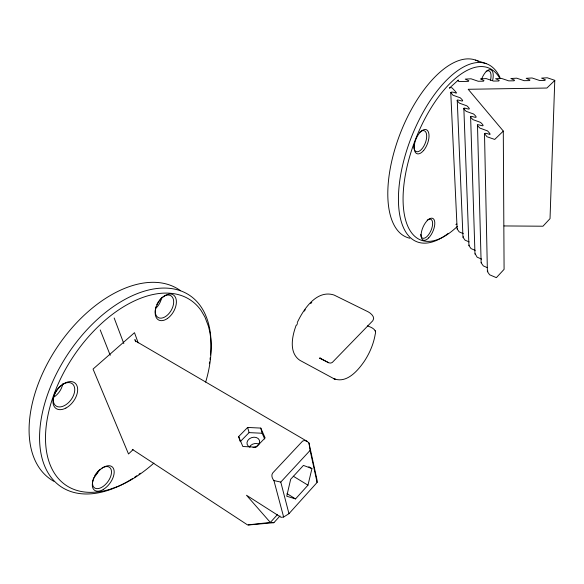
<?xml version="1.0" encoding="UTF-8"?>
<svg xmlns="http://www.w3.org/2000/svg" width="584" height="584" viewBox="0 0 584 584"><rect width="100%" height="100%" fill="white"/><g stroke="black" fill="none" stroke-linecap="round" stroke-linejoin="round"><path stroke-width="0.88" d="M504.029 225.942L542.967 226.212L550.026 218.642L554.778 80.322L547.274 77.781L541.572 78.11L545.419 79.818L544.821 80.41L539.558 80.475L532.046 77.979L526.177 78.314L529.98 80.015L529.374 80.607L524.133 80.672L516.694 78.183L510.839 78.511L514.599 80.212L513.986 80.804L508.766 80.869L501.401 78.387L495.575 78.716L499.225 80.358L498.787 80.993L493.473 81.066L486.18 78.585L480.369 78.913L483.975 80.555L483.53 81.191L478.238 81.264L471.018 78.789L465.222 79.117L468.791 80.753L468.448 81.366L459.623 81.505A1.672 0.964 -3.8 0 1 458.221 81.03A1.672 0.964 -3.8 0 1 458.331 80.052L449.388 88.14A1.679 0.978 -4.1 0 1 450.906 87.644A1.679 0.978 -4.1 0 1 452.293 88.14C461.185 97.389 453.461 90.542 450.746 92.418L457.133 228.943L459.17 231.863L463.229 233.6M296.19 325.2C292.153 335.975 288.547 352.546 299.811 360.284L333.865 378.68C346.779 383.856 358.072 370.402 364.547 360.941C369.701 352.955 373.548 344.02 375.154 334.617C377.337 329.529 371.037 327.113 367.38 325.916M554.8 80.439L546.901 88.031L468.2 89.286L503.291 131.035L504.087 269.348L496.364 277.656L489.618 274.779L487.399 271.589L484.501 133.568C486.552 132.042 493.976 137.787 487.582 130.925L479.924 128.108C470.886 119.61 489.604 130.882 480.552 122.399L472.996 119.647C464.127 111.391 482.53 122.282 473.661 114.041L466.207 111.347C457.498 103.244 475.602 113.931 466.893 105.843L459.542 103.207C450.987 95.17 468.835 105.828 460.265 97.805L453.001 95.228L450.768 92.484M487.399 271.589L487.954 271.1M503.291 131.108L494.692 139.437L486.99 136.744L484.501 133.568M311.944 468.594L303.439 465.411L290.671 479.281L286.737 496.21L295.526 498.918L307.965 485.173L311.944 468.594L308.812 466.726M297.256 322.616C303.549 309.118 316.732 289.343 334.063 295.037L368.219 311.863C371.088 313.396 375.556 317.309 372.796 320.747L332.296 362.445L330.821 363.073L329.004 362.876L319.601 358.211L320.149 357.89M279.984 515.957L273.903 522.68L270.341 522.432L246.499 495.247L281.065 517.314L283.634 517.023L288.963 513.686L317.097 482.457L317.032 480.011L308.958 442.942L306.899 441.205L135.729 341.122L135.05 340.027M277.612 514.424L270.341 522.432L247.587 524.928L132.261 449.337M288.963 513.686L280.78 482.085L310.104 450.403L308.958 442.942M240.17 441.716L249.091 432.613L262.15 433.255L264.676 438.964M238.666 436.576L247.645 427.451L260.778 428.087L265.121 437.891L256.157 447.176L242.842 446.497L238.666 436.576L239.914 440.862M133.079 449.629L128.517 453.98L93.046 369.066L134.495 332.69L138.189 342.874M475.15 253.748L477.121 257.164L481.61 259.121M319.82 358.167L320.178 358.233M481.479 262.326L481.158 262.837L483.318 265.895L487.1 267.552M469.273 245.134L468.945 245.638L471.032 248.587L475.194 250.383M463.419 236.732L463.002 237.25L465.046 240.155L469.156 241.922M457.571 228.505L457.133 228.943M273.903 522.68L248.309 525.009M306.899 441.205L304.352 440.482L302.57 441.124L272.794 472.887C270.91 475.164 272.21 478.573 273.925 480.566L280.78 482.085M475.522 60.079L486.282 63.656M320.331 358.233L328.631 362.708M293.307 476.23L307.965 485.173M287.029 493.626L295.526 498.918M100.214 329.931L110.23 355.284M114.165 317.988L123.823 343.589M134.882 339.501L135.671 341.735M457.243 100.346L462.981 237.184M375.22 330.705L375.439 331.435M247.645 427.451L249.091 432.613M273.925 480.566L283.634 517.023M260.778 428.087L262.15 433.255M310.104 450.403L317.097 482.457M463.857 108.427L468.93 245.565M470.609 116.669L474.982 254.091M477.486 124.998L481.136 262.763M249.558 446.753A6.417 5.052 -17.8 0 1 258.785 444.103M249.937 447.154A6.46 5.059 -17.6 0 1 249.412 438.781A6.46 5.059 -17.6 0 1 259.347 440.146A6.46 5.059 -17.6 0 1 253.003 447.578M102.017 468.054A12.731 7.139 -53.4 0 1 111.471 473.047A12.731 7.139 -53.4 0 1 100.039 488.114A12.731 7.139 -53.4 0 1 92.98 479.975M93.163 479.354A12.731 7.139 -53.4 0 1 93.878 477.464M94.834 475.573A12.731 7.139 -53.4 0 1 96.886 472.587M97.345 472.033A12.731 7.139 -53.4 0 1 100.397 469.149M55.765 391.652A13.768 8.614 -53.4 0 1 74.015 385.944A13.768 8.614 -53.4 0 1 62.612 406.391A13.768 8.614 -53.4 0 1 55.385 392.331M159.337 300.424A12.622 7.723 -59.7 0 1 173.236 298.855A12.622 7.723 -59.7 0 1 164.812 316.988A12.622 7.723 -59.7 0 1 155.505 308.68M155.643 308.023A12.622 7.723 -59.7 0 1 156.008 306.702M156.76 304.731A12.622 7.723 -59.7 0 1 157.738 302.804M158.103 302.191A12.622 7.723 -59.7 0 1 158.906 300.994M98.572 471.069A12.636 7.212 -53.1 0 1 94.922 476.216M62.729 383.79A13.658 8.694 -53.1 0 1 53.48 397.332M161.578 297.767A12.527 7.804 -59.6 0 1 156.205 307.907M205.656 382.104A111.58 65.846 -56.1 0 0 208.313 325.945L204.962 317.134L201.356 310.9A111.58 65.846 -56.1 0 0 130.363 302.913L128.779 303.753A111.58 65.846 -56.1 0 0 51.282 467.456L52.166 469.273A111.58 65.846 -56.1 0 0 109.792 489.341L118.18 486.326A111.58 65.846 -56.1 0 0 153.928 463.068M132.561 478.573A115.274 68.299 -56.1 0 1 39.581 439.351A115.274 68.299 -56.1 0 1 129.29 297.154A115.274 68.299 -56.1 0 1 210.532 354.984M210.247 357.583A115.274 68.299 -56.1 0 1 210.021 359.328M209.634 361.963A115.274 68.299 -56.1 0 1 209.342 363.73M140.386 473.222A115.274 68.299 -56.1 0 1 138.97 474.252M136.846 475.741A115.274 68.299 -56.1 0 1 134.707 477.186M53.845 481.296A114.515 68.905 -55.8 0 1 57.05 347.414A114.515 68.905 -55.8 0 1 180.587 290.744M296.789 325.032A33.449 16.79 -62.6 0 1 297.453 323.405M304.279 311.089A33.449 16.79 -62.6 0 1 305.293 309.702M310.666 303.556A33.449 16.79 -62.6 0 1 311.783 302.505M448.271 233.337A95.579 43.369 -68.5 0 1 398.719 206.846A95.579 43.369 -68.5 0 1 437.401 90.622A95.579 43.369 -68.5 0 1 500.079 77.672M409.837 238.228A95.046 43.953 -68.6 0 1 400.274 133.386A95.046 43.953 -68.6 0 1 478.413 61.378M499.992 78.679A92.506 41.763 -68.5 0 0 468.937 69.511L467.996 69.949A92.506 41.763 -68.5 0 0 403.303 205.962L403.464 207.897A92.506 41.763 -68.5 0 0 457.447 226.322M481.53 79.373A12.366 5.482 -70.4 0 1 490.195 69.613A12.366 5.482 -70.4 0 1 492.611 80.497M455.892 224.533A1.504 1.007 -3.2 0 1 456.885 224.073M486.136 71.409A10.731 4.767 -70.5 0 1 490.502 80.169M419.641 132.334A11.184 5.387 -68.9 0 1 426.692 135.882A11.184 5.387 -68.9 0 1 420.005 150.701A11.184 5.387 -68.9 0 1 413.844 145.168M427.174 220.204A10.308 4.679 -66.4 0 1 432.634 223.803A10.308 4.679 -66.4 0 1 426.758 236.761A10.308 4.679 -66.4 0 1 420.75 234.367M334.296 378.87L333.865 378.68L335.537 379.41L334.296 378.87M103.529 489.304A14.666 8.213 -53.5 0 0 112.581 467.215A14.666 8.213 -53.5 0 0 93.63 478.887A14.666 8.213 -53.5 0 0 103.529 489.304M65.897 408.063A15.87 9.913 -53.5 0 0 75.73 383.754A15.87 9.913 -53.5 0 0 54.349 395.047A15.87 9.913 -53.5 0 0 65.897 408.063M167.433 318.506A14.549 8.884 -59.7 0 0 174.032 295.438A14.549 8.884 -59.7 0 0 155.87 308.038A14.549 8.884 -59.7 0 0 167.433 318.506M428.714 237.863A11.877 5.38 -66.4 0 0 433.467 218.883A11.877 5.38 -66.4 0 0 421.684 231.016A11.877 5.38 -66.4 0 0 428.714 237.863M423.707 150.358A12.892 6.19 -68.8 0 0 426.721 129.882A12.892 6.19 -68.8 0 0 414.399 144.803A12.892 6.19 -68.8 0 0 423.707 150.358"/></g></svg>
